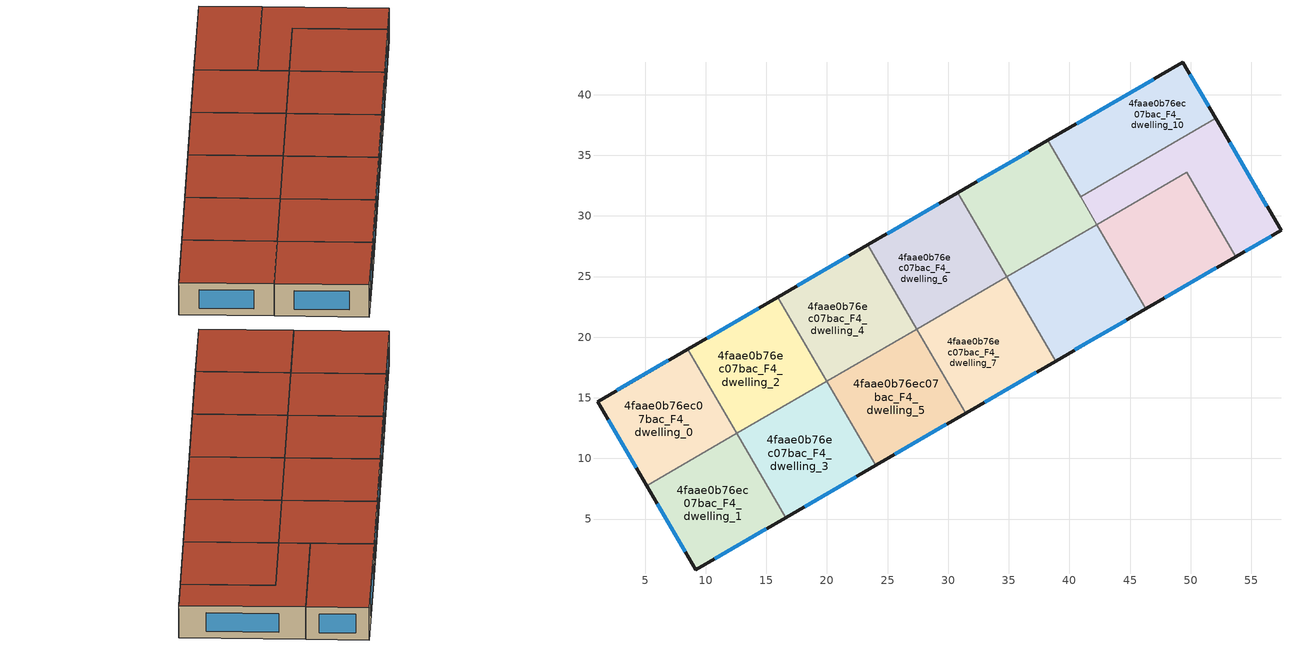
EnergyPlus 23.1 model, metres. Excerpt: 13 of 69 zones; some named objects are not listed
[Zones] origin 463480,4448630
4faae0b76ec07bac_F4_dwelling_0
 floor to 4faae0b76ec07bac_F3_dwelling_0 (EU_floor_Construction): 7.99,18.7 12.02,11.76 5.12,7.77 1.07,14.69 z12
 floor to 4faae0b76ec07bac_F3_dwelling_2 (EU_floor_Construction): 8.52,19.01 12.55,12.07 12.02,11.76 7.99,18.7 z12
 wall outside (EU_wall_Construction): 8.52,19.01 1.07,14.69 5.12,7.77 z12:15
 wall to 4faae0b76ec07bac_F4_dwelling_1 (EU_wall_Construction): 5.12,7.77 12.55,12.07 z12:15
 wall to 4faae0b76ec07bac_F4_dwelling_2 (EU_wall_Construction): 12.55,12.07 8.52,19.01 z12:15
 window (EU_Window_Construction): 1.94,13.21 4.25,9.25 / 6.93,18.08 2.67,15.62 z12.64:14.36
 roof outside (EU_roof_Construction): 12.55,12.07 8.52,19.01 1.07,14.69 5.12,7.77 z15
4faae0b76ec07bac_F4_dwelling_1
 floor to 4faae0b76ec07bac_F3_dwelling_1 (EU_floor_Construction): 12.02,11.76 16.05,4.8 9.18,0.82 5.12,7.77 z12
 floor to 4faae0b76ec07bac_F3_dwelling_3 (EU_floor_Construction): 12.55,12.06 16.58,5.11 16.05,4.8 12.02,11.75 z12
 wall outside (EU_wall_Construction): 5.12,7.77 9.18,0.82 16.58,5.11 z12:15
 wall to 4faae0b76ec07bac_F4_dwelling_3 (EU_wall_Construction): 16.58,5.11 12.55,12.06 z12:15
 wall to 4faae0b76ec07bac_F4_dwelling_2 (EU_wall_Construction): 12.55,12.06 12.55,12.07 z12:15
 window (EU_Window_Construction): 5.99,6.28 8.31,2.31 / 10.76,1.74 15,4.19 z12.64:14.36
 roof outside (EU_roof_Construction): 16.58,5.11 12.55,12.07 5.12,7.77 9.18,0.82 z15
4faae0b76ec07bac_F4_dwelling_10
 floor to 4faae0b76ec07bac_F3_dwelling_12 (EU_floor_Construction): 49.34,42.67 52.05,38.04 45.16,34.05 42.47,38.69 z12
 floor to 4faae0b76ec07bac_F3_dwelling_10 (EU_floor_Construction): 42.47,38.69 45.16,34.05 40.92,31.59 38.23,36.23 z12
 wall outside (EU_wall_Construction): 52.05,38.04 49.34,42.67 38.23,36.23 z12:15
 wall to 4faae0b76ec07bac_F4_dwelling_12 (EU_wall_Construction): 40.92,31.59 52.05,38.04 z12:15
 wall to 4faae0b76ec07bac_F4_dwelling_8 (EU_wall_Construction): 38.23,36.23 40.92,31.59 z12:15
 window (EU_Window_Construction): 51.47,39.03 49.92,41.68 / 46.96,41.29 40.61,37.61 z12.64:14.36
 roof outside (EU_roof_Construction): 52.05,38.04 49.34,42.67 38.23,36.23 40.92,31.59 z15
4faae0b76ec07bac_F4_dwelling_11
 floor to 4faae0b76ec07bac_F3_dwelling_11 (EU_floor_Construction): 46.5,31.74 50.53,24.79 46.28,22.33 42.26,29.28 z12
 floor to 4faae0b76ec07bac_F3_dwelling_13 (EU_floor_Construction): 49.69,33.57 53.71,26.64 50.53,24.79 46.51,31.73 z12
 floor to 4faae0b76ec07bac_F3_dwelling_12 (EU_floor_Construction): 49.68,33.59 49.69,33.57 46.51,31.73 46.5,31.74 z12
 wall outside (EU_wall_Construction): 46.28,22.33 53.71,26.64 z12:15
 wall to 4faae0b76ec07bac_F4_dwelling_9 (EU_wall_Construction): 42.26,29.28 46.28,22.33 z12:15
 wall to 4faae0b76ec07bac_F4_dwelling_12 (EU_wall_Construction): 53.71,26.64 49.68,33.59 42.26,29.28 z12:15
 window (EU_Window_Construction): 47.87,23.25 52.12,25.72 z12.64:14.36
 roof outside (EU_roof_Construction): 53.71,26.64 49.68,33.59 42.26,29.28 46.28,22.33 z15
4faae0b76ec07bac_F4_dwelling_12
 floor to 4faae0b76ec07bac_F3_dwelling_12 (EU_floor_Construction): 52.05,38.04 53.4,35.73 49.69,33.57 49.68,33.59 46.5,31.74 45.16,34.05 z12
 floor to 4faae0b76ec07bac_F3_dwelling_13 (EU_floor_Construction): 53.4,35.73 57.45,28.8 53.71,26.64 49.69,33.57 z12
 floor to 4faae0b76ec07bac_F3_dwelling_10 (EU_floor_Construction): 45.16,34.05 46.5,31.74 42.25,29.28 40.92,31.59 z12
 wall outside (EU_wall_Construction): 53.71,26.64 57.45,28.8 52.05,38.04 z12:15
 wall to 4faae0b76ec07bac_F4_dwelling_8 (EU_wall_Construction): 40.92,31.59 42.26,29.28 z12:15
 window (EU_Window_Construction): 56.29,30.78 53.2,36.06 / 54.51,27.1 56.65,28.34 z12.64:14.36
 roof outside (EU_roof_Construction): 57.45,28.8 52.05,38.04 40.92,31.59 42.26,29.28 49.68,33.59 53.71,26.64 z15
4faae0b76ec07bac_F4_dwelling_2
 floor to 4faae0b76ec07bac_F3_dwelling_2 (EU_floor_Construction): 14.89,22.7 18.92,15.75 12.55,12.06 8.52,19.01 z12
 floor to 4faae0b76ec07bac_F3_dwelling_4 (EU_floor_Construction): 15.95,23.31 19.98,16.37 18.92,15.75 14.89,22.7 z12
 wall outside (EU_wall_Construction): 15.95,23.31 8.52,19.01 z12:15
 wall to 4faae0b76ec07bac_F4_dwelling_3 (EU_wall_Construction): 12.55,12.06 19.98,16.37 z12:15
 wall to 4faae0b76ec07bac_F4_dwelling_4 (EU_wall_Construction): 19.98,16.37 15.95,23.31 z12:15
 window (EU_Window_Construction): 14.36,22.39 10.11,19.93 z12.64:14.36
 roof outside (EU_roof_Construction): 19.98,16.37 15.95,23.31 8.52,19.01 12.55,12.06 z15
4faae0b76ec07bac_F4_dwelling_3
 floor to 4faae0b76ec07bac_F3_dwelling_3 (EU_floor_Construction): 18.92,15.75 22.95,8.8 16.58,5.11 12.55,12.06 z12
 floor to 4faae0b76ec07bac_F3_dwelling_5 (EU_floor_Construction): 19.98,16.37 24.01,9.42 22.95,8.8 18.92,15.75 z12
 wall outside (EU_wall_Construction): 16.58,5.11 24.01,9.42 z12:15
 wall to 4faae0b76ec07bac_F4_dwelling_5 (EU_wall_Construction): 24.01,9.42 19.98,16.37 z12:15
 window (EU_Window_Construction): 18.17,6.03 22.42,8.49 z12.64:14.36
 roof outside (EU_roof_Construction): 24.01,9.42 19.98,16.37 12.55,12.06 16.58,5.11 z15
4faae0b76ec07bac_F4_dwelling_4
 floor to 4faae0b76ec07bac_F3_dwelling_4 (EU_floor_Construction): 21.78,26.7 25.81,19.75 19.98,16.37 15.95,23.31 z12
 floor to 4faae0b76ec07bac_F3_dwelling_6 (EU_floor_Construction): 23.38,27.62 27.4,20.67 25.81,19.75 21.78,26.7 z12
 wall outside (EU_wall_Construction): 23.38,27.62 15.95,23.31 z12:15
 wall to 4faae0b76ec07bac_F4_dwelling_5 (EU_wall_Construction): 19.98,16.37 27.4,20.67 z12:15
 wall to 4faae0b76ec07bac_F4_dwelling_6 (EU_wall_Construction): 27.4,20.67 23.38,27.62 z12:15
 window (EU_Window_Construction): 21.78,26.7 17.54,24.24 z12.64:14.36
 roof outside (EU_roof_Construction): 27.4,20.67 23.38,27.62 15.95,23.31 19.98,16.37 z15
4faae0b76ec07bac_F4_dwelling_5
 floor adiabatic (EU_floor_Construction): 27.4,20.67 31.43,13.72 24.01,9.42 19.98,16.37 z12
 wall outside (EU_wall_Construction): 24.01,9.42 31.43,13.72 z12:15
 wall to 4faae0b76ec07bac_F4_dwelling_7 (EU_wall_Construction): 31.43,13.72 27.4,20.67 z12:15
 window (EU_Window_Construction): 25.6,10.34 29.84,12.8 z12.64:14.36
 roof outside (EU_roof_Construction): 31.43,13.72 27.4,20.67 19.98,16.37 24.01,9.42 z15
4faae0b76ec07bac_F4_dwelling_6
 floor to 4faae0b76ec07bac_F3_dwelling_6 (EU_floor_Construction): 28.68,30.69 32.71,23.75 27.4,20.67 23.38,27.62 z12
 floor to 4faae0b76ec07bac_F3_dwelling_8 (EU_floor_Construction): 30.8,31.92 34.83,24.98 32.71,23.75 28.68,30.69 z12
 wall outside (EU_wall_Construction): 30.8,31.92 23.38,27.62 z12:15
 wall to 4faae0b76ec07bac_F4_dwelling_8 (EU_wall_Construction): 34.83,24.97 30.8,31.92 z12:15
 wall to 4faae0b76ec07bac_F4_dwelling_7 (EU_wall_Construction): 27.4,20.67 34.83,24.97 z12:15
 window (EU_Window_Construction): 29.21,31 24.97,28.54 z12.64:14.36
 roof outside (EU_roof_Construction): 34.83,24.97 30.8,31.92 23.38,27.62 27.4,20.67 z15
4faae0b76ec07bac_F4_dwelling_7
 floor to 4faae0b76ec07bac_F3_dwelling_7 (EU_floor_Construction): 32.71,23.74 36.74,16.8 31.43,13.72 27.4,20.67 z12
 floor to 4faae0b76ec07bac_F3_dwelling_9 (EU_floor_Construction): 34.83,24.97 38.86,18.03 36.74,16.8 32.71,23.74 z12
 wall outside (EU_wall_Construction): 31.43,13.72 38.86,18.03 z12:15
 wall to 4faae0b76ec07bac_F4_dwelling_9 (EU_wall_Construction): 38.86,18.03 34.83,24.97 z12:15
 window (EU_Window_Construction): 33.02,14.64 37.27,17.1 z12.64:14.36
 roof outside (EU_roof_Construction): 38.86,18.03 34.83,24.97 27.4,20.67 31.43,13.72 z15
4faae0b76ec07bac_F4_dwelling_8
 floor to 4faae0b76ec07bac_F3_dwelling_8 (EU_floor_Construction): 35.58,34.69 39.6,27.74 34.83,24.98 30.8,31.92 z12
 floor to 4faae0b76ec07bac_F3_dwelling_10 (EU_floor_Construction): 38.23,36.23 42.25,29.28 39.6,27.74 35.58,34.69 z12
 wall outside (EU_wall_Construction): 38.23,36.23 30.8,31.92 z12:15
 wall to 4faae0b76ec07bac_F4_dwelling_9 (EU_wall_Construction): 34.83,24.97 42.26,29.28 z12:15
 window (EU_Window_Construction): 36.64,35.31 32.39,32.85 z12.64:14.36
 roof outside (EU_roof_Construction): 42.26,29.28 38.23,36.23 30.8,31.92 34.83,24.97 z15
4faae0b76ec07bac_F4_dwelling_9
 floor to 4faae0b76ec07bac_F3_dwelling_9 (EU_floor_Construction): 39.6,27.74 43.63,20.79 38.86,18.03 34.83,24.97 z12
 floor to 4faae0b76ec07bac_F3_dwelling_11 (EU_floor_Construction): 42.26,29.28 46.28,22.33 43.63,20.79 39.6,27.74 z12
 wall outside (EU_wall_Construction): 38.86,18.03 46.28,22.33 z12:15
 window (EU_Window_Construction): 40.45,18.95 44.69,21.41 z12.64:14.36
 roof outside (EU_roof_Construction): 46.28,22.33 42.26,29.28 34.83,24.97 38.86,18.03 z15
[Building]
EU S2 Campaign: North Axis=0; Terrain=City; Solar Distribution=FullExterior
[Site:Location]
Yerevan-Zvartnots.Intl.AP: Latitude=40.15; Longitude=44.383; Time Zone=4; Elevation=854
[SizingPeriod:WeatherFileDays]
AnnualSizingPeriod: Begin Month=1; Begin Day of Month=1; End Month=12; End Day of Month=31; Day of Week for Start Day=Monday; Use Weather File Daylight Saving Period=No; Use Weather File Rain and Snow Indicators=No
[MATERIAL]
EU_InternalMass_Material: Roughness=MediumRough; Thickness=0.1; Conductivity=1; Density=1800; Specific Heat=900; Thermal Absorptance=0.9; Solar Absorptance=0.7; Visible Absorptance=0.7
[MATERIAL:NOMASS] Roughness=MediumRough; Thermal Absorptance=0.9; Solar Absorptance=0.7; Visible Absorptance=0.7
Name | Thermal Resistance
EU_wall_NoMass | 1.05043
EU_roof_NoMass | 1.45357
EU_floor_NoMass | 0.478065
[WINDOWMATERIAL:SIMPLEGLAZINGSYSTEM]
EU_Window_SimpleGlazing: UFactor=2.5566; Solar Heat Gain Coefficient=0.75; Visible Transmittance=0.75
[CONSTRUCTION]
EU_wall_Construction: EU_wall_NoMass
EU_roof_Construction: EU_roof_NoMass
EU_floor_Construction: EU_floor_NoMass
EU_Window_Construction: EU_Window_SimpleGlazing
EU_InternalMass_Construction: EU_InternalMass_Material
[ZONE] Type=1; Multiplier=1; Ceiling Height=autocalculate; Floor Area=autocalculate; Part of Total Floor Area=Yes
Name | Volume
4faae0b76ec07bac_F4_dwelling_0 | 206.82
4faae0b76ec07bac_F4_dwelling_1 | 206.83
4faae0b76ec07bac_F4_dwelling_10 | 206.843
4faae0b76ec07bac_F4_dwelling_11 | 206.821
4faae0b76ec07bac_F4_dwelling_12 | 206.813
4faae0b76ec07bac_F4_dwelling_2; 4faae0b76ec07bac_F4_dwelling_8 | 206.823
4faae0b76ec07bac_F4_dwelling_3 | 206.788
4faae0b76ec07bac_F4_dwelling_4 | 206.805
4faae0b76ec07bac_F4_dwelling_5 | 206.828
4faae0b76ec07bac_F4_dwelling_6 | 206.844
4faae0b76ec07bac_F4_dwelling_7 | 206.809
4faae0b76ec07bac_F4_dwelling_9 | 206.789
[INTERNALMASS] Construction=EU_InternalMass_Construction
Name | Zone or ZoneList | Surface Area
4faae0b76ec07bac_F4_dwelling_0_EU_InternalMass | 4faae0b76ec07bac_F4_dwelling_0 | 68.9382
4faae0b76ec07bac_F4_dwelling_1_EU_InternalMass | 4faae0b76ec07bac_F4_dwelling_1 | 68.9434
4faae0b76ec07bac_F4_dwelling_2_EU_InternalMass | 4faae0b76ec07bac_F4_dwelling_2 | 68.9419
4faae0b76ec07bac_F4_dwelling_3_EU_InternalMass | 4faae0b76ec07bac_F4_dwelling_3 | 68.9287
4faae0b76ec07bac_F4_dwelling_4_EU_InternalMass | 4faae0b76ec07bac_F4_dwelling_4 | 68.9369
4faae0b76ec07bac_F4_dwelling_5_EU_InternalMass | 4faae0b76ec07bac_F4_dwelling_5 | 68.9406
4faae0b76ec07bac_F4_dwelling_6_EU_InternalMass | 4faae0b76ec07bac_F4_dwelling_6 | 68.95
4faae0b76ec07bac_F4_dwelling_7_EU_InternalMass | 4faae0b76ec07bac_F4_dwelling_7 | 68.9345
4faae0b76ec07bac_F4_dwelling_8_EU_InternalMass | 4faae0b76ec07bac_F4_dwelling_8 | 68.9419
4faae0b76ec07bac_F4_dwelling_9_EU_InternalMass | 4faae0b76ec07bac_F4_dwelling_9 | 68.9287
4faae0b76ec07bac_F4_dwelling_10_EU_InternalMass | 4faae0b76ec07bac_F4_dwelling_10 | 68.9495
4faae0b76ec07bac_F4_dwelling_11_EU_InternalMass | 4faae0b76ec07bac_F4_dwelling_11 | 68.9404
4faae0b76ec07bac_F4_dwelling_12_EU_InternalMass | 4faae0b76ec07bac_F4_dwelling_12 | 68.9375
[OTHEREQUIPMENT] Fuel Type=Electricity; Design Level Calculation Method=Watts/Area; Power per Zone Floor Area=1; Fraction Latent=0; Fraction Radiant=0; Fraction Lost=0; Carbon Dioxide Generation Rate=0; EndUse Subcategory=EU_Step8_InternalGains
Name | Zone or ZoneList or Space or SpaceList | Schedule
EU_Step8_InternalGain_4faae0b76ec07bac_F4_dwelling_0_f000 | 4faae0b76ec07bac_F4_dwelling_0 | EU_Step8_GainSchedule_4faae0b76ec07bac_F4_dwelling_0_f000
EU_Step8_InternalGain_4faae0b76ec07bac_F4_dwelling_1_f000 | 4faae0b76ec07bac_F4_dwelling_1 | EU_Step8_GainSchedule_4faae0b76ec07bac_F4_dwelling_1_f000
EU_Step8_InternalGain_4faae0b76ec07bac_F4_dwelling_2_f000 | 4faae0b76ec07bac_F4_dwelling_2 | EU_Step8_GainSchedule_4faae0b76ec07bac_F4_dwelling_2_f000
EU_Step8_InternalGain_4faae0b76ec07bac_F4_dwelling_3_f000 | 4faae0b76ec07bac_F4_dwelling_3 | EU_Step8_GainSchedule_4faae0b76ec07bac_F4_dwelling_3_f000
EU_Step8_InternalGain_4faae0b76ec07bac_F4_dwelling_4_f000 | 4faae0b76ec07bac_F4_dwelling_4 | EU_Step8_GainSchedule_4faae0b76ec07bac_F4_dwelling_4_f000
EU_Step8_InternalGain_4faae0b76ec07bac_F4_dwelling_5_f000 | 4faae0b76ec07bac_F4_dwelling_5 | EU_Step8_GainSchedule_4faae0b76ec07bac_F4_dwelling_5_f000
EU_Step8_InternalGain_4faae0b76ec07bac_F4_dwelling_6_f000 | 4faae0b76ec07bac_F4_dwelling_6 | EU_Step8_GainSchedule_4faae0b76ec07bac_F4_dwelling_6_f000
EU_Step8_InternalGain_4faae0b76ec07bac_F4_dwelling_7_f000 | 4faae0b76ec07bac_F4_dwelling_7 | EU_Step8_GainSchedule_4faae0b76ec07bac_F4_dwelling_7_f000
EU_Step8_InternalGain_4faae0b76ec07bac_F4_dwelling_8_f000 | 4faae0b76ec07bac_F4_dwelling_8 | EU_Step8_GainSchedule_4faae0b76ec07bac_F4_dwelling_8_f000
EU_Step8_InternalGain_4faae0b76ec07bac_F4_dwelling_9_f000 | 4faae0b76ec07bac_F4_dwelling_9 | EU_Step8_GainSchedule_4faae0b76ec07bac_F4_dwelling_9_f000
EU_Step8_InternalGain_4faae0b76ec07bac_F4_dwelling_10_f000 | 4faae0b76ec07bac_F4_dwelling_10 | EU_Step8_GainSchedule_4faae0b76ec07bac_F4_dwelling_10_f000
EU_Step8_InternalGain_4faae0b76ec07bac_F4_dwelling_11_f000 | 4faae0b76ec07bac_F4_dwelling_11 | EU_Step8_GainSchedule_4faae0b76ec07bac_F4_dwelling_11_f000
EU_Step8_InternalGain_4faae0b76ec07bac_F4_dwelling_12_f000 | 4faae0b76ec07bac_F4_dwelling_12 | EU_Step8_GainSchedule_4faae0b76ec07bac_F4_dwelling_12_f000
[ZONEVENTILATION:DESIGNFLOWRATE] Schedule=EU_AlwaysOn; Design Flow Rate Calculation Method=AirChanges/Hour; Air Changes per Hour=0.557805; Ventilation Type=Natural; Fan Pressure Rise=0; Fan Total Efficiency=1; Constant Term Coefficient=1; Temperature Term Coefficient=0; Velocity Term Coefficient=0; Velocity Squared Term Coefficient=0; Minimum Indoor Temperature=-100; Maximum Indoor Temperature=100; Delta Temperature=-100; Minimum Outdoor Temperature=-100; Maximum Outdoor Temperature=100; Maximum Wind Speed=40
Name | Zone or ZoneList or Space or SpaceList
EU_ConstantAir_4faae0b76ec07bac_F4_dwelling_0 | 4faae0b76ec07bac_F4_dwelling_0
EU_ConstantAir_4faae0b76ec07bac_F4_dwelling_1 | 4faae0b76ec07bac_F4_dwelling_1
EU_ConstantAir_4faae0b76ec07bac_F4_dwelling_2 | 4faae0b76ec07bac_F4_dwelling_2
EU_ConstantAir_4faae0b76ec07bac_F4_dwelling_3 | 4faae0b76ec07bac_F4_dwelling_3
EU_ConstantAir_4faae0b76ec07bac_F4_dwelling_4 | 4faae0b76ec07bac_F4_dwelling_4
EU_ConstantAir_4faae0b76ec07bac_F4_dwelling_5 | 4faae0b76ec07bac_F4_dwelling_5
EU_ConstantAir_4faae0b76ec07bac_F4_dwelling_6 | 4faae0b76ec07bac_F4_dwelling_6
EU_ConstantAir_4faae0b76ec07bac_F4_dwelling_7 | 4faae0b76ec07bac_F4_dwelling_7
EU_ConstantAir_4faae0b76ec07bac_F4_dwelling_8 | 4faae0b76ec07bac_F4_dwelling_8
EU_ConstantAir_4faae0b76ec07bac_F4_dwelling_9 | 4faae0b76ec07bac_F4_dwelling_9
EU_ConstantAir_4faae0b76ec07bac_F4_dwelling_10 | 4faae0b76ec07bac_F4_dwelling_10
EU_ConstantAir_4faae0b76ec07bac_F4_dwelling_11 | 4faae0b76ec07bac_F4_dwelling_11
EU_ConstantAir_4faae0b76ec07bac_F4_dwelling_12 | 4faae0b76ec07bac_F4_dwelling_12
[HVACTEMPLATE:ZONE:IDEALLOADSAIRSYSTEM] System Availability Schedule=EU_AlwaysOn; Maximum Heating Supply Air Temperature=50; Minimum Cooling Supply Air Temperature=13; Maximum Heating Supply Air Humidity Ratio=0.0156; Minimum Cooling Supply Air Humidity Ratio=0.0077; Heating Limit=NoLimit; Cooling Limit=NoLimit; Heating Availability Schedule=EU_AlwaysOn; Cooling Availability Schedule=EU_CoolingOff; Dehumidification Control Type=ConstantSensibleHeatRatio; Cooling Sensible Heat Ratio=0.7; Dehumidification Setpoint=60; Humidification Control Type=None; Humidification Setpoint=30; Outdoor Air Method=None; Outdoor Air Flow Rate per Person=0.00944; Outdoor Air Flow Rate per Zone Floor Area=0; Outdoor Air Flow Rate per Zone=0; Demand Controlled Ventilation Type=None; Outdoor Air Economizer Type=NoEconomizer; Heat Recovery Type=None; Sensible Heat Recovery Effectiveness=0.7; Latent Heat Recovery Effectiveness=0.65
Name | Template Thermostat
4faae0b76ec07bac_F4_dwelling_0 | EU_HeatOnly_4faae0b76ec07bac_F4_dwelling_0
4faae0b76ec07bac_F4_dwelling_1 | EU_HeatOnly_4faae0b76ec07bac_F4_dwelling_1
4faae0b76ec07bac_F4_dwelling_2 | EU_HeatOnly_4faae0b76ec07bac_F4_dwelling_2
4faae0b76ec07bac_F4_dwelling_3 | EU_HeatOnly_4faae0b76ec07bac_F4_dwelling_3
4faae0b76ec07bac_F4_dwelling_4 | EU_HeatOnly_4faae0b76ec07bac_F4_dwelling_4
4faae0b76ec07bac_F4_dwelling_5 | EU_HeatOnly_4faae0b76ec07bac_F4_dwelling_5
4faae0b76ec07bac_F4_dwelling_6 | EU_HeatOnly_4faae0b76ec07bac_F4_dwelling_6
4faae0b76ec07bac_F4_dwelling_7 | EU_HeatOnly_4faae0b76ec07bac_F4_dwelling_7
4faae0b76ec07bac_F4_dwelling_8 | EU_HeatOnly_4faae0b76ec07bac_F4_dwelling_8
4faae0b76ec07bac_F4_dwelling_9 | EU_HeatOnly_4faae0b76ec07bac_F4_dwelling_9
4faae0b76ec07bac_F4_dwelling_10 | EU_HeatOnly_4faae0b76ec07bac_F4_dwelling_10
4faae0b76ec07bac_F4_dwelling_11 | EU_HeatOnly_4faae0b76ec07bac_F4_dwelling_11
4faae0b76ec07bac_F4_dwelling_12 | EU_HeatOnly_4faae0b76ec07bac_F4_dwelling_12
[SIZING:ZONE] Zone Cooling Design Supply Air Temperature Input Method=SupplyAirTemperature; Zone Cooling Design Supply Air Temperature=13; Zone Heating Design Supply Air Temperature Input Method=SupplyAirTemperature; Zone Heating Design Supply Air Temperature=50; Zone Cooling Design Supply Air Humidity Ratio=0.008; Zone Heating Design Supply Air Humidity Ratio=0.008; Cooling Design Air Flow Method=DesignDay; Cooling Design Air Flow Rate=0; Cooling Minimum Air Flow per Zone Floor Area=0.000762; Cooling Minimum Air Flow=0; Cooling Minimum Air Flow Fraction=0.2; Heating Design Air Flow Method=DesignDay; Heating Design Air Flow Rate=0; Heating Maximum Air Flow per Zone Floor Area=0.002032; Heating Maximum Air Flow=0.141576; Heating Maximum Air Flow Fraction=0.3; Account for Dedicated Outdoor Air System=No; Dedicated Outdoor Air System Control Strategy=NeutralSupplyAir; Dedicated Outdoor Air Low Setpoint Temperature for Design=autosize; Dedicated Outdoor Air High Setpoint Temperature for Design=autosize; Zone Load Sizing Method=Sensible Load Only No Latent Load; Zone Latent Cooling Design Supply Air Humidity Ratio Input Method=HumidityRatioDifference; Zone Cooling Design Supply Air Humidity Ratio Difference=0.005; Zone Latent Heating Design Supply Air Humidity Ratio Input Method=HumidityRatioDifference; Zone Humidification Design Supply Air Humidity Ratio Difference=0.005
4faae0b76ec07bac_F4_dwelling_0; 4faae0b76ec07bac_F4_dwelling_1; 4faae0b76ec07bac_F4_dwelling_2; 4faae0b76ec07bac_F4_dwelling_3; 4faae0b76ec07bac_F4_dwelling_4; 4faae0b76ec07bac_F4_dwelling_5; 4faae0b76ec07bac_F4_dwelling_6; 4faae0b76ec07bac_F4_dwelling_7; 4faae0b76ec07bac_F4_dwelling_8; 4faae0b76ec07bac_F4_dwelling_9; 4faae0b76ec07bac_F4_dwelling_10; 4faae0b76ec07bac_F4_dwelling_11; 4faae0b76ec07bac_F4_dwelling_12
[SCHEDULE:CONSTANT]
Name | Hourly Value
EU_AlwaysOn | 1
EU_CoolingOff | 0
[SCHEDULE:FILE] Column Number=1; Rows to Skip at Top=0; Number of Hours of Data=8760; Column Separator=Comma; Interpolate to Timestep=No; Minutes per Item=60; Adjust Schedule for Daylight Savings=Yes
Name | File
EU_Step8_GainSchedule_4faae0b76ec07bac_F4_dwelling_0_f000 | ../../schedules/4faae0b76ec07bac/4faae0b76ec07bac_F4_dwelling_0_f000_gain.csv
EU_Step8_GainSchedule_4faae0b76ec07bac_F4_dwelling_1_f000 | ../../schedules/4faae0b76ec07bac/4faae0b76ec07bac_F4_dwelling_1_f000_gain.csv
EU_Step8_GainSchedule_4faae0b76ec07bac_F4_dwelling_2_f000 | ../../schedules/4faae0b76ec07bac/4faae0b76ec07bac_F4_dwelling_2_f000_gain.csv
EU_Step8_GainSchedule_4faae0b76ec07bac_F4_dwelling_3_f000 | ../../schedules/4faae0b76ec07bac/4faae0b76ec07bac_F4_dwelling_3_f000_gain.csv
EU_Step8_GainSchedule_4faae0b76ec07bac_F4_dwelling_4_f000 | ../../schedules/4faae0b76ec07bac/4faae0b76ec07bac_F4_dwelling_4_f000_gain.csv
EU_Step8_GainSchedule_4faae0b76ec07bac_F4_dwelling_5_f000 | ../../schedules/4faae0b76ec07bac/4faae0b76ec07bac_F4_dwelling_5_f000_gain.csv
EU_Step8_GainSchedule_4faae0b76ec07bac_F4_dwelling_6_f000 | ../../schedules/4faae0b76ec07bac/4faae0b76ec07bac_F4_dwelling_6_f000_gain.csv
EU_Step8_GainSchedule_4faae0b76ec07bac_F4_dwelling_7_f000 | ../../schedules/4faae0b76ec07bac/4faae0b76ec07bac_F4_dwelling_7_f000_gain.csv
EU_Step8_GainSchedule_4faae0b76ec07bac_F4_dwelling_8_f000 | ../../schedules/4faae0b76ec07bac/4faae0b76ec07bac_F4_dwelling_8_f000_gain.csv
EU_Step8_GainSchedule_4faae0b76ec07bac_F4_dwelling_9_f000 | ../../schedules/4faae0b76ec07bac/4faae0b76ec07bac_F4_dwelling_9_f000_gain.csv
EU_Step8_GainSchedule_4faae0b76ec07bac_F4_dwelling_10_f000 | ../../schedules/4faae0b76ec07bac/4faae0b76ec07bac_F4_dwelling_10_f000_gain.csv
EU_Step8_GainSchedule_4faae0b76ec07bac_F4_dwelling_11_f000 | ../../schedules/4faae0b76ec07bac/4faae0b76ec07bac_F4_dwelling_11_f000_gain.csv
EU_Step8_GainSchedule_4faae0b76ec07bac_F4_dwelling_12_f000 | ../../schedules/4faae0b76ec07bac/4faae0b76ec07bac_F4_dwelling_12_f000_gain.csv
